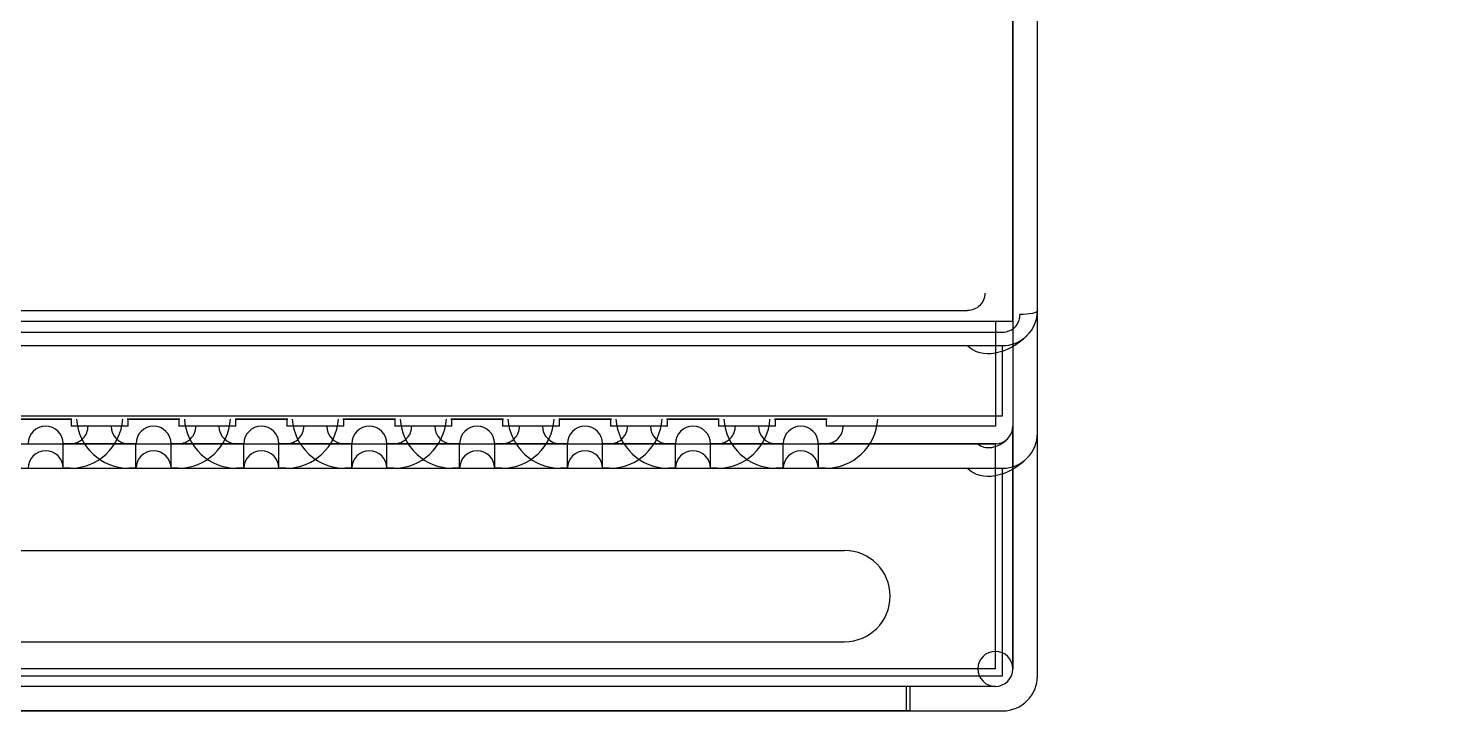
# Model space of a CAD drawing. Header units: millimetres. Extents: x -76 to 76, y -44 to 44.
# Drawn here: x -4.1 to 76.1, y -43.9 to -4.9 of the extents above; entities that cross this region are included whole.
import ezdxf

# ---------------------------------------------------------------- set-up
doc = ezdxf.new("R2010")
doc.units = ezdxf.units.MM
doc.layers.add('Body', color=7, linetype='CONTINUOUS')

msp = doc.modelspace()

# ---------------------------------------------------------------- linework, layer by layer
at = {"layer": 'Body'}
for p, q in [((53.5, -41.85), (53.5, 41.85)), ((53.5, -41.85), (53.5, 41.85)), ((52.1, 41.45), (52.1, -41.45)), ((52.1, 41.45), (52.1, -41.45)), ((52.1, -21.6, 43.14), (52.1, 21.6, 43.14)), ((52.1, -21.6, 43.14), (52.1, 21.6, 43.14)), ((52.1, -21.6, 44.54), (52.1, 21.6, 44.54)), ((52.1, -21.6, 44.54), (52.1, 21.6, 44.54)), ((50.5, -20, 46.105), (50.5, -20, 47.538)), ((50.5, -20, 46.105), (50.5, -20, 47.538)), ((-52.1, -21.6, 43.14), (52.1, -21.6, 43.14)), ((-52.1, -21.6, 43.14), (52.1, -21.6, 43.14)), ((-52.1, -21.6, 45.739), (52.1, -21.6, 45.739)), ((-52.1, -21.6, 45.739), (52.1, -21.6, 45.739)), ((-52.1, -21.6, 44.54), (52.1, -21.6, 44.54)), ((-52.1, -21.6, 44.54), (52.1, -21.6, 44.54)), ((-51.1, -21.6, 34.14), (51.1, -21.6, 34.14)), ((-51.1, -21.6, 34.14), (51.1, -21.6, 34.14)), ((-49.5, -21, 47.316), (49.5, -21, 47.316)), ((-49.5, -21, 45.88), (49.5, -21, 45.88)), ((-49.5, -21, 47.316), (49.5, -21, 47.316)), ((-49.5, -21, 45.88), (49.5, -21, 45.88)), ((49.5, -21, 45.88), (49.5, -21, 47.316)), ((49.5, -21, 45.88), (49.5, -21, 47.316)), ((51.1, -21.6, 34.14), (51.1, -27.6, 34.14)), ((51.1, -21.6, 34.14), (51.1, -27.6, 34.14)), ((52.1, -21.6, 43.14), (52.1, -21.6, 33.14)), ((52.1, -21.6, 33.14), (52.1, -27.6, 33.14)), ((52.1, -21.6, 43.14), (52.1, -21.6, 33.14)), ((52.1, -21.6, 33.14), (52.1, -27.6, 33.14)), ((52.1, -21.6, 45.739), (52.1, -21.6, 44.54)), ((52.1, -21.6, 45.739), (52.1, -21.6, 44.54)), ((53.5, -21, 33.54), (53.5, -21, 46.29)), ((53.5, -27, 33.54), (53.5, -21, 33.54)), ((53.5, -21, 33.54), (53.5, -21, 46.29)), ((53.5, -27, 33.54), (53.5, -21, 33.54)), ((-51.5, -22.234, 47.027), (51.5, -22.234, 47.027)), ((-51.5, -22.234, 47.027), (51.5, -22.234, 47.027)), ((-51.5, -23, 46.055), (51.5, -23, 46.055)), ((-51.5, -23, 35.54), (51.5, -23, 35.54)), ((-51.5, -23, 35.54), (51.5, -23, 35.54)), ((-51.5, -23, 46.055), (51.5, -23, 46.055)), ((51.5, -23, 35.54), (51.5, -23, 46.055)), ((51.5, -27, 35.54), (51.5, -23, 35.54)), ((51.5, -23, 35.54), (51.5, -23, 46.055)), ((51.5, -27, 35.54), (51.5, -23, 35.54)), ((-51.5, -27, 35.54), (51.5, -27, 35.54)), ((-51.5, -27, 35.54), (51.5, -27, 35.54)), ((-4.577, -27.2, 35.533), (-1.577, -27.2, 35.533)), ((-4.577, -27.2, 35.533), (-1.577, -27.2, 35.533)), ((-1.624, -27.2, 34.14), (-4.53, -27.2, 34.14)), ((-1.624, -27.2, 34.14), (-4.53, -27.2, 34.14)), ((-1.624, -27.2, 34.14), (-1.624, -27.6, 34.14)), ((-1.624, -27.2, 34.14), (-1.624, -27.6, 34.14)), ((-1.577, -27.2, 35.533), (-1.624, -27.2, 34.14)), ((-1.577, -27.2, 35.533), (-1.624, -27.2, 34.14)), ((1.624, -27.2, 34.14), (1.577, -27.2, 35.533)), ((1.577, -27.2, 35.533), (4.577, -27.2, 35.533)), ((1.624, -27.2, 34.14), (1.577, -27.2, 35.533)), ((1.577, -27.2, 35.533), (4.577, -27.2, 35.533)), ((4.53, -27.2, 34.14), (1.624, -27.2, 34.14)), ((1.624, -27.6, 34.14), (1.624, -27.2, 34.14)), ((4.53, -27.2, 34.14), (1.624, -27.2, 34.14)), ((1.624, -27.6, 34.14), (1.624, -27.2, 34.14)), ((4.53, -27.2, 34.14), (4.53, -27.6, 34.14)), ((4.53, -27.2, 34.14), (4.53, -27.6, 34.14)), ((4.577, -27.2, 35.533), (4.53, -27.2, 34.14)), ((4.577, -27.2, 35.533), (4.53, -27.2, 34.14)), ((7.777, -27.2, 34.14), (7.731, -27.2, 35.533)), ((7.731, -27.2, 35.533), (10.731, -27.2, 35.533)), ((7.777, -27.2, 34.14), (7.731, -27.2, 35.533)), ((7.731, -27.2, 35.533), (10.731, -27.2, 35.533)), ((10.684, -27.2, 34.14), (7.777, -27.2, 34.14)), ((7.777, -27.6, 34.14), (7.777, -27.2, 34.14)), ((10.684, -27.2, 34.14), (7.777, -27.2, 34.14)), ((7.777, -27.6, 34.14), (7.777, -27.2, 34.14)), ((10.684, -27.2, 34.14), (10.684, -27.6, 34.14)), ((10.684, -27.2, 34.14), (10.684, -27.6, 34.14)), ((10.731, -27.2, 35.533), (10.684, -27.2, 34.14)), ((10.731, -27.2, 35.533), (10.684, -27.2, 34.14)), ((13.931, -27.2, 34.14), (13.885, -27.2, 35.533)), ((13.885, -27.2, 35.533), (16.884, -27.2, 35.533)), ((13.931, -27.2, 34.14), (13.885, -27.2, 35.533)), ((13.885, -27.2, 35.533), (16.884, -27.2, 35.533)), ((16.838, -27.2, 34.14), (13.931, -27.2, 34.14)), ((13.931, -27.6, 34.14), (13.931, -27.2, 34.14)), ((16.838, -27.2, 34.14), (13.931, -27.2, 34.14)), ((13.931, -27.6, 34.14), (13.931, -27.2, 34.14)), ((16.838, -27.2, 34.14), (16.838, -27.6, 34.14)), ((16.838, -27.2, 34.14), (16.838, -27.6, 34.14)), ((16.884, -27.2, 35.533), (16.838, -27.2, 34.14)), ((16.884, -27.2, 35.533), (16.838, -27.2, 34.14)), ((20.085, -27.2, 34.14), (20.039, -27.2, 35.533)), ((20.039, -27.2, 35.533), (23.038, -27.2, 35.533)), ((20.085, -27.2, 34.14), (20.039, -27.2, 35.533)), ((20.039, -27.2, 35.533), (23.038, -27.2, 35.533)), ((22.992, -27.2, 34.14), (20.085, -27.2, 34.14)), ((20.085, -27.6, 34.14), (20.085, -27.2, 34.14)), ((22.992, -27.2, 34.14), (20.085, -27.2, 34.14)), ((20.085, -27.6, 34.14), (20.085, -27.2, 34.14)), ((22.992, -27.2, 34.14), (22.992, -27.6, 34.14)), ((22.992, -27.2, 34.14), (22.992, -27.6, 34.14)), ((23.038, -27.2, 35.533), (22.992, -27.2, 34.14)), ((23.038, -27.2, 35.533), (22.992, -27.2, 34.14)), ((26.239, -27.2, 34.14), (26.193, -27.2, 35.533)), ((26.193, -27.2, 35.533), (29.192, -27.2, 35.533)), ((26.239, -27.2, 34.14), (26.193, -27.2, 35.533)), ((26.193, -27.2, 35.533), (29.192, -27.2, 35.533)), ((29.146, -27.2, 34.14), (26.239, -27.2, 34.14)), ((26.239, -27.6, 34.14), (26.239, -27.2, 34.14)), ((29.146, -27.2, 34.14), (26.239, -27.2, 34.14)), ((26.239, -27.6, 34.14), (26.239, -27.2, 34.14)), ((29.146, -27.2, 34.14), (29.146, -27.6, 34.14)), ((29.146, -27.2, 34.14), (29.146, -27.6, 34.14)), ((29.192, -27.2, 35.533), (29.146, -27.2, 34.14)), ((29.192, -27.2, 35.533), (29.146, -27.2, 34.14)), ((32.393, -27.2, 34.14), (32.346, -27.2, 35.533)), ((32.346, -27.2, 35.533), (35.346, -27.2, 35.533)), ((32.393, -27.2, 34.14), (32.346, -27.2, 35.533)), ((32.346, -27.2, 35.533), (35.346, -27.2, 35.533)), ((35.3, -27.2, 34.14), (32.393, -27.2, 34.14)), ((32.393, -27.6, 34.14), (32.393, -27.2, 34.14)), ((35.3, -27.2, 34.14), (32.393, -27.2, 34.14)), ((32.393, -27.6, 34.14), (32.393, -27.2, 34.14)), ((35.3, -27.2, 34.14), (35.3, -27.6, 34.14)), ((35.3, -27.2, 34.14), (35.3, -27.6, 34.14)), ((35.346, -27.2, 35.533), (35.3, -27.2, 34.14)), ((35.346, -27.2, 35.533), (35.3, -27.2, 34.14)), ((38.547, -27.2, 34.14), (38.5, -27.2, 35.533)), ((38.5, -27.2, 35.533), (41.5, -27.2, 35.533)), ((38.547, -27.2, 34.14), (38.5, -27.2, 35.533)), ((38.5, -27.2, 35.533), (41.5, -27.2, 35.533)), ((41.453, -27.2, 34.14), (38.547, -27.2, 34.14)), ((38.547, -27.6, 34.14), (38.547, -27.2, 34.14)), ((41.453, -27.2, 34.14), (38.547, -27.2, 34.14)), ((38.547, -27.6, 34.14), (38.547, -27.2, 34.14)), ((41.453, -27.2, 34.14), (41.453, -27.6, 34.14)), ((41.453, -27.2, 34.14), (41.453, -27.6, 34.14)), ((41.5, -27.2, 35.533), (41.453, -27.2, 34.14)), ((41.5, -27.2, 35.533), (41.453, -27.2, 34.14)), ((1.624, -27.6, 34.14), (-1.624, -27.6, 34.14)), ((1.624, -27.6, 34.14), (-1.624, -27.6, 34.14)), ((7.777, -27.6, 34.14), (4.53, -27.6, 34.14)), ((7.777, -27.6, 34.14), (4.53, -27.6, 34.14)), ((13.931, -27.6, 34.14), (10.684, -27.6, 34.14)), ((13.931, -27.6, 34.14), (10.684, -27.6, 34.14)), ((20.085, -27.6, 34.14), (16.838, -27.6, 34.14)), ((20.085, -27.6, 34.14), (16.838, -27.6, 34.14)), ((26.239, -27.6, 34.14), (22.992, -27.6, 34.14)), ((26.239, -27.6, 34.14), (22.992, -27.6, 34.14)), ((32.393, -27.6, 34.14), (29.146, -27.6, 34.14)), ((32.393, -27.6, 34.14), (29.146, -27.6, 34.14)), ((38.547, -27.6, 34.14), (35.3, -27.6, 34.14)), ((38.547, -27.6, 34.14), (35.3, -27.6, 34.14)), ((51.1, -27.6, 34.14), (41.453, -27.6, 34.14)), ((51.1, -27.6, 34.14), (41.453, -27.6, 34.14)), ((52.1, -27.6, 33.14), (52.1, -27.6, 14.14)), ((52.1, -41.45, 14.14), (52.1, -27.6, 14.14)), ((52.1, -27.6, 33.14), (52.1, -27.6, 14.14)), ((52.1, -41.45, 14.14), (52.1, -27.6, 14.14)), ((53.5, -28, 14.54), (53.5, -28, 32.54)), ((53.5, -41.85, 14.54), (53.5, -28, 14.54)), ((53.5, -28, 14.54), (53.5, -28, 32.54)), ((53.5, -41.85, 14.54), (53.5, -28, 14.54)), ((-51.1, -28.6, 15.14), (51.1, -28.6, 15.14)), ((-51.1, -28.6, 15.14), (51.1, -28.6, 15.14)), ((-1.657, -28.6, 33.14), (-2.077, -28.6, 20.507)), ((-2.077, -30, 20.507), (-2.077, -28.6, 20.507)), ((-1.657, -28.6, 33.14), (-2.077, -28.6, 20.507)), ((-2.077, -30, 20.507), (-2.077, -28.6, 20.507)), ((1.657, -28.6, 33.14), (-1.657, -28.6, 33.14)), ((1.657, -28.6, 33.14), (-1.657, -28.6, 33.14)), ((2.077, -28.6, 20.507), (1.657, -28.6, 33.14)), ((2.077, -28.6, 20.507), (1.657, -28.6, 33.14)), ((2.077, -30, 20.507), (2.077, -28.6, 20.507)), ((2.077, -30, 20.507), (2.077, -28.6, 20.507)), ((4.497, -28.6, 33.14), (4.076, -28.6, 20.507)), ((4.076, -30, 20.507), (4.076, -28.6, 20.507)), ((4.497, -28.6, 33.14), (4.076, -28.6, 20.507)), ((4.076, -30, 20.507), (4.076, -28.6, 20.507)), ((7.811, -28.6, 33.14), (4.497, -28.6, 33.14)), ((7.811, -28.6, 33.14), (4.497, -28.6, 33.14)), ((8.231, -28.6, 20.507), (7.811, -28.6, 33.14)), ((8.231, -28.6, 20.507), (7.811, -28.6, 33.14)), ((8.231, -30, 20.507), (8.231, -28.6, 20.507)), ((8.231, -30, 20.507), (8.231, -28.6, 20.507)), ((10.651, -28.6, 33.14), (10.23, -28.6, 20.507)), ((10.23, -30, 20.507), (10.23, -28.6, 20.507)), ((10.651, -28.6, 33.14), (10.23, -28.6, 20.507)), ((10.23, -30, 20.507), (10.23, -28.6, 20.507)), ((13.965, -28.6, 33.14), (10.651, -28.6, 33.14)), ((13.965, -28.6, 33.14), (10.651, -28.6, 33.14)), ((14.385, -28.6, 20.507), (13.965, -28.6, 33.14)), ((14.385, -28.6, 20.507), (13.965, -28.6, 33.14)), ((14.385, -30, 20.507), (14.385, -28.6, 20.507)), ((14.385, -30, 20.507), (14.385, -28.6, 20.507)), ((16.805, -28.6, 33.14), (16.384, -28.6, 20.507)), ((16.384, -30, 20.507), (16.384, -28.6, 20.507)), ((16.805, -28.6, 33.14), (16.384, -28.6, 20.507)), ((16.384, -30, 20.507), (16.384, -28.6, 20.507)), ((20.118, -28.6, 33.14), (16.805, -28.6, 33.14)), ((20.118, -28.6, 33.14), (16.805, -28.6, 33.14)), ((20.539, -28.6, 20.507), (20.118, -28.6, 33.14)), ((20.539, -28.6, 20.507), (20.118, -28.6, 33.14)), ((20.539, -30, 20.507), (20.539, -28.6, 20.507)), ((20.539, -30, 20.507), (20.539, -28.6, 20.507)), ((22.959, -28.6, 33.14), (22.538, -28.6, 20.507)), ((22.538, -30, 20.507), (22.538, -28.6, 20.507)), ((22.959, -28.6, 33.14), (22.538, -28.6, 20.507)), ((22.538, -30, 20.507), (22.538, -28.6, 20.507)), ((26.272, -28.6, 33.14), (22.959, -28.6, 33.14)), ((26.272, -28.6, 33.14), (22.959, -28.6, 33.14)), ((26.693, -28.6, 20.507), (26.272, -28.6, 33.14)), ((26.693, -28.6, 20.507), (26.272, -28.6, 33.14)), ((26.693, -30, 20.507), (26.693, -28.6, 20.507)), ((26.693, -30, 20.507), (26.693, -28.6, 20.507)), ((29.112, -28.6, 33.14), (28.692, -28.6, 20.507)), ((28.692, -30, 20.507), (28.692, -28.6, 20.507)), ((29.112, -28.6, 33.14), (28.692, -28.6, 20.507)), ((28.692, -30, 20.507), (28.692, -28.6, 20.507)), ((32.426, -28.6, 33.14), (29.112, -28.6, 33.14)), ((32.426, -28.6, 33.14), (29.112, -28.6, 33.14)), ((32.847, -28.6, 20.507), (32.426, -28.6, 33.14)), ((32.847, -28.6, 20.507), (32.426, -28.6, 33.14)), ((32.847, -30, 20.507), (32.847, -28.6, 20.507)), ((32.847, -30, 20.507), (32.847, -28.6, 20.507)), ((35.266, -28.6, 33.14), (34.846, -28.6, 20.507)), ((34.846, -30, 20.507), (34.846, -28.6, 20.507)), ((35.266, -28.6, 33.14), (34.846, -28.6, 20.507)), ((34.846, -30, 20.507), (34.846, -28.6, 20.507)), ((38.58, -28.6, 33.14), (35.266, -28.6, 33.14)), ((38.58, -28.6, 33.14), (35.266, -28.6, 33.14)), ((39.001, -28.6, 20.507), (38.58, -28.6, 33.14)), ((39.001, -28.6, 20.507), (38.58, -28.6, 33.14)), ((39.001, -30, 20.507), (39.001, -28.6, 20.507)), ((39.001, -30, 20.507), (39.001, -28.6, 20.507)), ((41.42, -28.6, 33.14), (40.999, -28.6, 20.507)), ((40.999, -30, 20.507), (40.999, -28.6, 20.507)), ((41.42, -28.6, 33.14), (40.999, -28.6, 20.507)), ((40.999, -30, 20.507), (40.999, -28.6, 20.507)), ((51.1, -28.6, 33.14), (41.42, -28.6, 33.14)), ((51.1, -28.6, 33.14), (41.42, -28.6, 33.14)), ((51.1, -28.6, 33.14), (51.1, -28.6, 15.14)), ((51.1, -41.45, 15.14), (51.1, -28.6, 15.14)), ((51.1, -28.6, 33.14), (51.1, -28.6, 15.14)), ((51.1, -41.45, 15.14), (51.1, -28.6, 15.14)), ((-51.5, -30, 16.54), (51.5, -30, 16.54)), ((-51.5, -30, 16.54), (51.5, -30, 16.54)), ((-1.677, -30, 32.54), (-2.077, -30, 20.507)), ((-1.677, -30, 32.54), (-2.077, -30, 20.507)), ((-1.677, -30, 32.54), (1.677, -30, 32.54)), ((-1.677, -30, 32.54), (1.677, -30, 32.54)), ((2.077, -30, 20.507), (1.677, -30, 32.54)), ((2.077, -30, 20.507), (1.677, -30, 32.54)), ((4.477, -30, 32.54), (4.076, -30, 20.507)), ((4.477, -30, 32.54), (4.076, -30, 20.507)), ((4.477, -30, 32.54), (7.831, -30, 32.54)), ((4.477, -30, 32.54), (7.831, -30, 32.54)), ((8.231, -30, 20.507), (7.831, -30, 32.54)), ((8.231, -30, 20.507), (7.831, -30, 32.54)), ((10.631, -30, 32.54), (10.23, -30, 20.507)), ((10.631, -30, 32.54), (10.23, -30, 20.507)), ((10.631, -30, 32.54), (13.985, -30, 32.54)), ((10.631, -30, 32.54), (13.985, -30, 32.54)), ((14.385, -30, 20.507), (13.985, -30, 32.54)), ((14.385, -30, 20.507), (13.985, -30, 32.54)), ((16.785, -30, 32.54), (16.384, -30, 20.507)), ((16.785, -30, 32.54), (16.384, -30, 20.507)), ((16.785, -30, 32.54), (20.138, -30, 32.54)), ((16.785, -30, 32.54), (20.138, -30, 32.54)), ((20.539, -30, 20.507), (20.138, -30, 32.54)), ((20.539, -30, 20.507), (20.138, -30, 32.54)), ((22.939, -30, 32.54), (22.538, -30, 20.507)), ((22.939, -30, 32.54), (22.538, -30, 20.507)), ((22.939, -30, 32.54), (26.292, -30, 32.54)), ((22.939, -30, 32.54), (26.292, -30, 32.54)), ((26.693, -30, 20.507), (26.292, -30, 32.54)), ((26.693, -30, 20.507), (26.292, -30, 32.54)), ((29.092, -30, 32.54), (28.692, -30, 20.507)), ((29.092, -30, 32.54), (28.692, -30, 20.507)), ((29.092, -30, 32.54), (32.446, -30, 32.54)), ((29.092, -30, 32.54), (32.446, -30, 32.54)), ((32.847, -30, 20.507), (32.446, -30, 32.54)), ((32.847, -30, 20.507), (32.446, -30, 32.54)), ((35.246, -30, 32.54), (34.846, -30, 20.507)), ((35.246, -30, 32.54), (34.846, -30, 20.507)), ((35.246, -30, 32.54), (38.6, -30, 32.54)), ((35.246, -30, 32.54), (38.6, -30, 32.54)), ((39.001, -30, 20.507), (38.6, -30, 32.54)), ((39.001, -30, 20.507), (38.6, -30, 32.54)), ((41.4, -30, 32.54), (40.999, -30, 20.507)), ((41.4, -30, 32.54), (40.999, -30, 20.507)), ((41.4, -30, 32.54), (51.5, -30, 32.54)), ((41.4, -30, 32.54), (51.5, -30, 32.54)), ((51.5, -30, 16.54), (51.5, -30, 32.54)), ((51.5, -41.85, 16.54), (51.5, -30, 16.54)), ((51.5, -30, 16.54), (51.5, -30, 32.54)), ((51.5, -41.85, 16.54), (51.5, -30, 16.54)), ((-42.5, -34.7, 15.14), (42.5, -34.7, 15.14)), ((-42.5, -34.7, 16.54), (42.5, -34.7, 16.54)), ((-42.5, -34.7, 15.14), (42.5, -34.7, 15.14)), ((-42.5, -34.7, 16.54), (42.5, -34.7, 16.54)), ((42.5, -34.7, 16.54), (42.5, -34.7, 15.14)), ((42.5, -34.7, 16.54), (42.5, -34.7, 15.14)), ((-42.5, -39.9, 15.14), (42.5, -39.9, 15.14)), ((-42.5, -39.9, 16.54), (42.5, -39.9, 16.54)), ((-42.5, -39.9, 15.14), (42.5, -39.9, 15.14)), ((-42.5, -39.9, 16.54), (42.5, -39.9, 16.54)), ((42.5, -39.9, 16.54), (42.5, -39.9, 15.14)), ((42.5, -39.9, 16.54), (42.5, -39.9, 15.14)), ((51.1, -41.45, 15.14), (-51.1, -41.45, 15.14)), ((51.1, -41.45, 15.14), (-51.1, -41.45, 15.14)), ((52.1, -41.45), (52.1, -41.45, 14.14)), ((52.1, -41.45), (52.1, -41.45, 14.14)), ((-51.5, -41.85, 16.54), (51.5, -41.85, 16.54)), ((-51.5, -41.85, 16.54), (51.5, -41.85, 16.54)), ((51.1, -42.45, 14.14), (-51.1, -42.45, 14.14)), ((51.1, -42.45, 14.14), (-51.1, -42.45, 14.14)), ((46.026, -42.45, 11.598), (-45.824, -42.45, 11.598)), ((46.026, -42.45, 11.598), (-45.824, -42.45, 11.598)), ((46.229, -42.45), (46.026, -42.45, 11.598)), ((46.026, -43.85, 11.598), (46.026, -42.45, 11.598)), ((46.229, -42.45), (46.026, -42.45, 11.598)), ((46.026, -43.85, 11.598), (46.026, -42.45, 11.598)), ((51.1, -42.45), (46.229, -42.45)), ((46.229, -43.85), (46.229, -42.45)), ((51.1, -42.45), (46.229, -42.45)), ((46.229, -43.85), (46.229, -42.45)), ((51.1, -42.45), (51.1, -42.45, 14.14)), ((51.1, -42.45), (51.1, -42.45, 14.14)), ((53.5, -41.85), (53.5, -41.85, 14.54)), ((53.5, -41.85), (53.5, -41.85, 14.54)), ((-51.5, -43.85, 14.54), (51.5, -43.85, 14.54)), ((-51.5, -43.85, 14.54), (51.5, -43.85, 14.54)), ((46.026, -43.85, 11.598), (-45.824, -43.85, 11.598)), ((46.026, -43.85, 11.598), (-45.824, -43.85, 11.598)), ((46.229, -43.85), (46.026, -43.85, 11.598)), ((46.229, -43.85), (46.026, -43.85, 11.598)), ((46.229, -43.85), (51.5, -43.85)), ((46.229, -43.85), (51.5, -43.85)), ((51.5, -43.85), (51.5, -43.85, 14.54)), ((51.5, -43.85), (51.5, -43.85, 14.54))]:
    msp.add_line(p, q, dxfattribs=at)
for centre, radius, start, end in [((52.5, 1.611, -52.177), 22.835, -90, -90), ((52.5, 1.611, -52.177), 22.835, -90, -90), ((53.5, 1.611, -52.177), 22.611, -90, -90), ((53.5, 1.611, -52.177), 22.611, -90, -90), ((52.1, -1.611, -52.177), 23.211, 90, 90), ((52.1, -1.611, -52.177), 23.211, 90, 90), ((50.5, -1.611, -52.177), 21.611, 90, 90), ((50.5, -1.611, -52.177), 21.611, 90, 90), ((50.5, -1.611, -52.177), 21.611, 90, 90), ((50.5, -1.611, -52.177), 21.611, 90, 90), ((51.1, -21.6, 33.14), 1, 0, 0), ((51.1, -21.6, 33.14), 1, 0, 0), ((51.5, -22, 46.055), 1, -90, -90), ((51.5, -22, 46.055), 1, -90, -90), ((51.5, -27, 32.54), 3, -90, -90), ((51.5, -27, 32.54), 3, -90, -90), ((53.5, -27, 32.54), 1, -90, -90), ((53.5, -27, 32.54), 1, -90, -90), ((51.1, -27.6, 33.14), 1, 0, 0), ((51.1, -27.6, 33.14), 1, 0, 0), ((51.5, -27, 33.54), 0, -90, 0), ((51.5, -27, 33.54), 0, -90, 0), ((-3.077, -28.6, 20.54), 0.999, 0, 180), ((-3.077, -28.6, 20.54), 0.999, 0, 180), ((3.077, -28.6, 20.54), 0.999, 0, 180), ((3.077, -28.6, 20.54), 0.999, 0, 180), ((9.231, -28.6, 20.54), 0.999, 0, 180), ((9.231, -28.6, 20.54), 0.999, 0, 180), ((15.385, -28.6, 20.54), 0.999, 0, 180), ((15.385, -28.6, 20.54), 0.999, 0, 180), ((21.538, -28.6, 20.54), 0.999, 0, 180), ((21.538, -28.6, 20.54), 0.999, 0, 180), ((27.692, -28.6, 20.54), 0.999, 0, 180), ((27.692, -28.6, 20.54), 0.999, 0, 180), ((33.846, -28.6, 20.54), 0.999, 0, 180), ((33.846, -28.6, 20.54), 0.999, 0, 180), ((40, -28.6, 20.54), 0.999, 0, 180), ((40, -28.6, 20.54), 0.999, 0, 180), ((51.1, -27.6, 33.14), 1, -90, 0), ((51.1, -27.6, 33.14), 1, -90, 0), ((51.1, -27.6, 33.14), 0, -90, 90), ((51.1, -27.6, 33.14), 0, -90, 90), ((51.5, -28, 32.54), 2, -90, 0), ((51.5, -28, 32.54), 2, -90, 0), ((-3.077, -30, 20.54), 0.999, 0, 180), ((-3.077, -30, 20.54), 0.999, 0, 180), ((3.077, -30, 20.54), 0.999, 0, 180), ((3.077, -30, 20.54), 0.999, 0, 180), ((9.231, -30, 20.54), 0.999, 0, 180), ((9.231, -30, 20.54), 0.999, 0, 180), ((15.385, -30, 20.54), 0.999, 0, 180), ((15.385, -30, 20.54), 0.999, 0, 180), ((21.538, -30, 20.54), 0.999, 0, 180), ((21.538, -30, 20.54), 0.999, 0, 180), ((27.692, -30, 20.54), 0.999, 0, 180), ((27.692, -30, 20.54), 0.999, 0, 180), ((33.846, -30, 20.54), 0.999, 0, 180), ((33.846, -30, 20.54), 0.999, 0, 180), ((40, -30, 20.54), 0.999, 0, 180), ((40, -30, 20.54), 0.999, 0, 180), ((42.5, -37.3, 15.14), 2.6, -90, 90), ((42.5, -37.3, 16.54), 2.6, -90, 90), ((42.5, -37.3, 15.14), 2.6, -90, 90), ((42.5, -37.3, 16.54), 2.6, -90, 90), ((51.5, -41.85, 14.54), 2, -90, -90), ((51.5, -41.85, 14.54), 2, -90, -90), ((51.1, -41.45, 14.14), 1, 0, 0), ((51.1, -41.45, 14.14), 1, 0, 0), ((51.1, -41.45, 14.14), 1, 0, -90), ((51.1, -41.45, 14.14), 1, 0, -90), ((51.1, -41.45), 1, -90, 0), ((51.1, -41.45, 14.14), 1, -90, 0), ((51.1, -41.45), 1, -90, 0), ((51.1, -41.45, 14.14), 1, -90, 0), ((51.5, -41.85), 2, -90, 0), ((51.5, -41.85), 2, -90, 0), ((51.5, -41.85, 14.54), 2, -90, 0), ((51.5, -41.85, 14.54), 2, -90, 0), ((51.5, -41.85, 14.54), 2, -90, 0), ((51.5, -41.85, 14.54), 2, -90, 0)]:
    msp.add_arc(centre, radius, start, end, dxfattribs=at)
for centre, major_axis, ratio, start_param, end_param in [((51.5, -21, 33.54), (2, 2), 0.707107, 3.141593, 4.712389), ((51.5, -21, 33.54), (2, 2), 0.707107, 3.141593, 4.712389), ((-1.677, -27, 32.54), (3.002, 0), 0.999446, 4.712389, 6.216469), ((-1.677, -27, 32.54), (3.002, 0), 0.999446, 4.712389, 6.216469), ((1.677, -27, 32.54), (3.002, 0), 0.999446, 3.208309, 4.712389), ((1.677, -27, 32.54), (3.002, 0), 0.999446, 3.208309, 4.712389), ((4.477, -27, 32.54), (3.002, 0), 0.999446, 4.712389, 6.216469), ((4.477, -27, 32.54), (3.002, 0), 0.999446, 4.712389, 6.216469), ((7.831, -27, 32.54), (3.002, 0), 0.999446, 3.208309, 4.712389), ((7.831, -27, 32.54), (3.002, 0), 0.999446, 3.208309, 4.712389), ((10.631, -27, 32.54), (3.002, 0), 0.999446, 4.712389, 6.216469), ((10.631, -27, 32.54), (3.002, 0), 0.999446, 4.712389, 6.216469), ((13.985, -27, 32.54), (3.002, 0), 0.999446, 3.208309, 4.712389), ((13.985, -27, 32.54), (3.002, 0), 0.999446, 3.208309, 4.712389), ((16.785, -27, 32.54), (3.002, 0), 0.999446, 4.712389, 6.216469), ((16.785, -27, 32.54), (3.002, 0), 0.999446, 4.712389, 6.216469), ((20.138, -27, 32.54), (3.002, 0), 0.999446, 3.208309, 4.712389), ((20.138, -27, 32.54), (3.002, 0), 0.999446, 3.208309, 4.712389), ((22.939, -27, 32.54), (3.002, 0), 0.999446, 4.712389, 6.216469), ((22.939, -27, 32.54), (3.002, 0), 0.999446, 4.712389, 6.216469), ((26.292, -27, 32.54), (3.002, 0), 0.999446, 3.208309, 4.712389), ((26.292, -27, 32.54), (3.002, 0), 0.999446, 3.208309, 4.712389), ((29.092, -27, 32.54), (3.002, 0), 0.999446, 4.712389, 6.216469), ((29.092, -27, 32.54), (3.002, 0), 0.999446, 4.712389, 6.216469), ((32.446, -27, 32.54), (3.002, 0), 0.999446, 3.208309, 4.712389), ((32.446, -27, 32.54), (3.002, 0), 0.999446, 3.208309, 4.712389), ((35.246, -27, 32.54), (3.002, 0), 0.999446, 4.712389, 6.216469), ((35.246, -27, 32.54), (3.002, 0), 0.999446, 4.712389, 6.216469), ((38.6, -27, 32.54), (3.002, 0), 0.999446, 3.208309, 4.712389), ((38.6, -27, 32.54), (3.002, 0), 0.999446, 3.208309, 4.712389), ((41.4, -27, 32.54), (3.002, 0), 0.999446, 4.712389, 6.216469), ((41.4, -27, 32.54), (3.002, 0), 0.999446, 4.712389, 6.216469), ((-1.657, -27.6, 33.14), (-1.001, 0), 0.999446, 1.570796, 3.141593), ((-1.657, -27.6, 33.14), (-1.001, 0), 0.999446, 1.570796, 3.141593), ((1.657, -27.6, 33.14), (-1.001, 0), 0.999446, 0, 1.570796), ((1.657, -27.6, 33.14), (-1.001, 0), 0.999446, 0, 1.570796), ((4.497, -27.6, 33.14), (-1.001, 0), 0.999446, 1.570796, 3.141593), ((4.497, -27.6, 33.14), (-1.001, 0), 0.999446, 1.570796, 3.141593), ((7.811, -27.6, 33.14), (-1.001, 0), 0.999446, 0, 1.570796), ((7.811, -27.6, 33.14), (-1.001, 0), 0.999446, 0, 1.570796), ((10.651, -27.6, 33.14), (-1.001, 0), 0.999446, 1.570796, 3.141593), ((10.651, -27.6, 33.14), (-1.001, 0), 0.999446, 1.570796, 3.141593), ((13.965, -27.6, 33.14), (-1.001, 0), 0.999446, 0, 1.570796), ((13.965, -27.6, 33.14), (-1.001, 0), 0.999446, 0, 1.570796), ((16.805, -27.6, 33.14), (-1.001, 0), 0.999446, 1.570796, 3.141593), ((16.805, -27.6, 33.14), (-1.001, 0), 0.999446, 1.570796, 3.141593), ((20.118, -27.6, 33.14), (-1.001, 0), 0.999446, 0, 1.570796), ((20.118, -27.6, 33.14), (-1.001, 0), 0.999446, 0, 1.570796), ((22.959, -27.6, 33.14), (-1.001, 0), 0.999446, 1.570796, 3.141593), ((22.959, -27.6, 33.14), (-1.001, 0), 0.999446, 1.570796, 3.141593), ((26.272, -27.6, 33.14), (-1.001, 0), 0.999446, 0, 1.570796), ((26.272, -27.6, 33.14), (-1.001, 0), 0.999446, 0, 1.570796), ((29.112, -27.6, 33.14), (-1.001, 0), 0.999446, 1.570796, 3.141593), ((29.112, -27.6, 33.14), (-1.001, 0), 0.999446, 1.570796, 3.141593), ((32.426, -27.6, 33.14), (-1.001, 0), 0.999446, 0, 1.570796), ((32.426, -27.6, 33.14), (-1.001, 0), 0.999446, 0, 1.570796), ((35.266, -27.6, 33.14), (-1.001, 0), 0.999446, 1.570796, 3.141593), ((35.266, -27.6, 33.14), (-1.001, 0), 0.999446, 1.570796, 3.141593), ((38.58, -27.6, 33.14), (-1.001, 0), 0.999446, 0, 1.570796), ((38.58, -27.6, 33.14), (-1.001, 0), 0.999446, 0, 1.570796), ((41.42, -27.6, 33.14), (-1.001, 0), 0.999446, 1.570796, 3.141593), ((41.42, -27.6, 33.14), (-1.001, 0), 0.999446, 1.570796, 3.141593), ((51.1, -27.6, 14.14), (1, 1), 0.707107, -3.141593, -1.570796), ((51.1, -27.6, 14.14), (1, 1), 0.707107, -3.141593, -1.570796), ((51.5, -28, 14.54), (2, 2), 0.707107, 3.141593, 4.712389), ((51.5, -28, 14.54), (2, 2), 0.707107, 3.141593, 4.712389)]:
    msp.add_ellipse(centre, major_axis=major_axis, ratio=ratio, start_param=start_param, end_param=end_param, dxfattribs=at)
for points, knots in [([(50.5, -20, 47.538), (50.502, -20.274, 47.478), (50.382, -20.535, 47.42), (50.207, -20.707, 47.382), (50.011, -20.903, 47.338), (49.754, -21, 47.316), (49.5, -21, 47.316)], [0, 0, 0, 0, 0.471101, 0.471101, 0.471101, 1, 1, 1, 1]), ([(50.5, -20, 46.105), (50.502, -20.274, 46.044), (50.382, -20.535, 45.986), (50.207, -20.707, 45.947), (50.011, -20.903, 45.902), (49.754, -21, 45.879), (49.5, -21, 45.88)], [0, 0, 0, 0, 0.471208, 0.471208, 0.471208, 1, 1, 1, 1]), ([(50.5, -20, 47.538), (50.502, -20.274, 47.478), (50.382, -20.535, 47.42), (50.207, -20.707, 47.382), (50.011, -20.903, 47.338), (49.754, -21, 47.316), (49.5, -21, 47.316)], [0, 0, 0, 0, 0.471101, 0.471101, 0.471101, 1, 1, 1, 1]), ([(50.5, -20, 46.105), (50.502, -20.274, 46.044), (50.382, -20.535, 45.986), (50.207, -20.707, 45.947), (50.011, -20.903, 45.902), (49.754, -21, 45.879), (49.5, -21, 45.88)], [0, 0, 0, 0, 0.471208, 0.471208, 0.471208, 1, 1, 1, 1]), ([(51.5, -23, 46.055), (51.99, -23.003, 46.054), (52.516, -22.808, 46.079), (52.9, -22.428, 46.124), (53.269, -22.068, 46.166), (53.5, -21.556, 46.226), (53.5, -21, 46.29)], [452.060461, 452.060461, 452.060461, 452.060461, 453.569793, 453.569793, 453.569793, 455.015458, 455.015458, 455.015458, 455.015458]), ([(51.5, -23, 46.055), (51.99, -23.003, 46.054), (52.516, -22.808, 46.079), (52.9, -22.428, 46.124), (53.269, -22.068, 46.166), (53.5, -21.556, 46.226), (53.5, -21, 46.29)], [452.060461, 452.060461, 452.060461, 452.060461, 453.569793, 453.569793, 453.569793, 455.015458, 455.015458, 455.015458, 455.015458]), ([(51.5, -22.234, 47.027), (51.633, -22.234, 47.027), (51.782, -22.206, 47.034), (51.92, -22.143, 47.049), (52.059, -22.082, 47.064), (52.184, -21.987, 47.086), (52.276, -21.877, 47.112), (52.364, -21.769, 47.138), (52.423, -21.659, 47.164), (52.455, -21.546, 47.19), (52.486, -21.436, 47.216), (52.501, -21.329, 47.24), (52.5, -21.224, 47.265)], [452.060461, 452.060461, 452.060461, 452.060461, 452.815127, 452.815127, 452.815127, 453.569793, 453.569793, 453.569793, 454.292626, 454.292626, 454.292626, 455.015458, 455.015458, 455.015458, 455.015458]), ([(51.5, -22.234, 47.027), (51.633, -22.234, 47.027), (51.782, -22.206, 47.034), (51.92, -22.143, 47.049), (52.059, -22.082, 47.064), (52.184, -21.987, 47.086), (52.276, -21.877, 47.112), (52.364, -21.769, 47.138), (52.423, -21.659, 47.164), (52.455, -21.546, 47.19), (52.486, -21.436, 47.216), (52.501, -21.329, 47.24), (52.5, -21.224, 47.265)], [452.060461, 452.060461, 452.060461, 452.060461, 452.815127, 452.815127, 452.815127, 453.569793, 453.569793, 453.569793, 454.292626, 454.292626, 454.292626, 455.015458, 455.015458, 455.015458, 455.015458]), ([(53.5, -21, 46.29), (53.503, -21.052, 46.519), (53.406, -21.115, 46.789), (53.207, -21.158, 46.979), (53.012, -21.203, 47.173), (52.734, -21.225, 47.268), (52.5, -21.224, 47.265)], [0, 0, 0, 0, 1.477499, 1.477499, 1.477499, 2.954997, 2.954997, 2.954997, 2.954997]), ([(53.5, -21, 46.29), (53.503, -21.052, 46.519), (53.406, -21.115, 46.789), (53.207, -21.158, 46.979), (53.012, -21.203, 47.173), (52.734, -21.225, 47.268), (52.5, -21.224, 47.265)], [0, 0, 0, 0, 1.477499, 1.477499, 1.477499, 2.954997, 2.954997, 2.954997, 2.954997])]:
    msp.add_open_spline(points, degree=3, knots=knots, dxfattribs=at)

doc.saveas('drawing.dxf')
